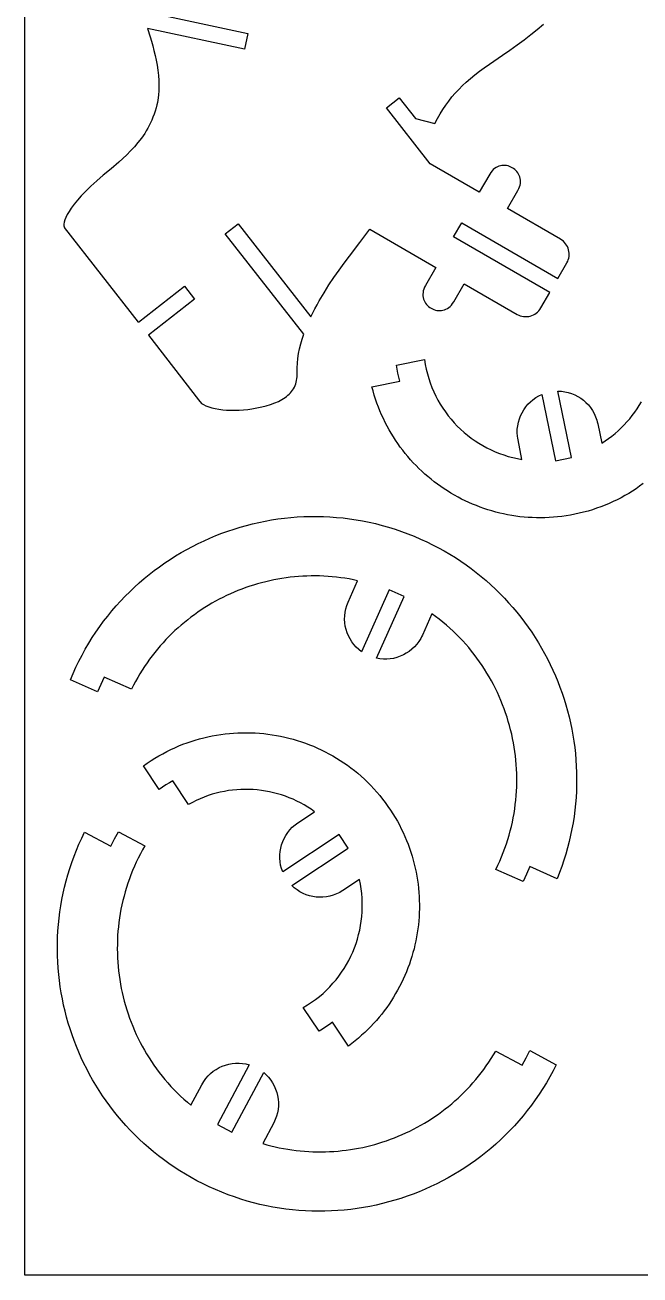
# Model space of a CAD drawing. Extents: x -3005 to 3005, y -2434 to 2434.
# Drawn here: x 60 to 1424, y -2434 to 336 of the extents above; entities that cross this region are included whole.
import ezdxf

# ---------------------------------------------------------------- set-up
doc = ezdxf.new("R2010")
doc.units = 0
doc.header["$MEASUREMENT"] = 0
doc.layers.get('0').update_dxf_attribs({"linetype": 'CONTINUOUS'})

msp = doc.modelspace()

# ---------------------------------------------------------------- linework, layer by layer
for p, q in [((60.1, -2434), (60.1, 2434)), ((316.3, 368.3), (554.5, 317.7)), ((1196, 326.4), (1209.6, 337.8)), ((331.5, 328.2), (337.4, 310)), ((547, 282.4), (331.5, 328.2)), ((337.4, 310), (340.4, 300.3)), ((554.5, 317.7), (547, 282.4)), ((1166.8, 303.6), (1181.7, 315)), ((1181.7, 315), (1196, 326.4)), ((340.4, 300.3), (343.3, 290.1)), ((343.3, 290.1), (346, 279.7)), ((346, 279.7), (348.6, 269)), ((1118.9, 269.2), (1135.4, 280.6)), ((1135.4, 280.6), (1151.3, 292.1)), ((1151.3, 292.1), (1166.8, 303.6)), ((348.6, 269), (350.9, 258.1)), ((350.9, 258.1), (352.9, 247)), ((1078.4, 241.6), (1089.8, 249.6)), ((1089.8, 249.6), (1118.9, 269.2)), ((352.9, 247), (354.6, 235.8)), ((354.6, 235.8), (355.9, 224.6)), ((355.9, 224.6), (356.8, 213.4)), ((1047.7, 217.8), (1057.4, 225.7)), ((1057.4, 225.7), (1067.6, 233.6)), ((1067.6, 233.6), (1078.4, 241.6)), ((356.8, 213.4), (357.1, 202.3)), ((357.1, 202.3), (357, 191.3)), ((1021.8, 193.6), (1030, 201.8)), ((1030, 201.8), (1038.6, 209.8)), ((1038.6, 209.8), (1047.7, 217.8)), ((354.8, 169.9), (353.8, 164.7)), ((356.2, 180.5), (354.8, 169.9)), ((357, 191.3), (356.2, 180.5)), ((861.4, 152.8), (889.8, 174.9)), ((889.8, 174.9), (925.7, 129)), ((993, 158.7), (999.7, 167.8)), ((999.7, 167.8), (1006.7, 176.7)), ((1006.7, 176.7), (1014, 185.3)), ((1014, 185.3), (1021.8, 193.6)), ((348.7, 145.3), (346.4, 138.5)), ((350.8, 152.4), (348.7, 145.3)), ((352.7, 159.6), (350.8, 152.4)), ((353.8, 164.7), (352.7, 159.6)), ((958.5, 28.4), (861.4, 152.8)), ((974.7, 129), (980.6, 139.3)), ((980.6, 139.3), (986.7, 149.2)), ((986.7, 149.2), (993, 158.7)), ((335.5, 113.2), (332.3, 107.3)), ((338.5, 119.2), (335.5, 113.2)), ((341.3, 125.5), (338.5, 119.2)), ((343.9, 131.9), (341.3, 125.5)), ((346.4, 138.5), (343.9, 131.9)), ((925.7, 129), (969.1, 118.2)), ((969.1, 118.2), (974.7, 129)), ((318.4, 85.5), (310.7, 75.5)), ((322.1, 90.7), (318.4, 85.5)), ((325.6, 96.1), (322.1, 90.7)), ((329, 101.6), (325.6, 96.1)), ((332.3, 107.3), (329, 101.6)), ((294.4, 57.1), (285.9, 48.6)), ((302.7, 66.1), (294.4, 57.1)), ((310.7, 75.5), (302.7, 66.1)), ((268.4, 32.6), (250.9, 17.8)), ((277.2, 40.5), (268.4, 32.6)), ((285.9, 48.6), (277.2, 40.5)), ((1067.5, -34.5), (958.5, 28.4)), ((233.8, 3.7), (219.3, -8.8)), ((250.9, 17.8), (233.8, 3.7)), ((1090.7, 5.6), (1067.5, -34.5)), ((1093.1, 9.4), (1090.7, 5.6)), ((1095.7, 12.8), (1093.1, 9.4)), ((1098.6, 15.7), (1095.7, 12.8)), ((1101.5, 18.2), (1098.6, 15.7)), ((1104.6, 20.3), (1101.5, 18.2)), ((1107.8, 22), (1104.6, 20.3)), ((1111.1, 23.3), (1107.8, 22)), ((1114.5, 24.3), (1111.1, 23.3)), ((1117.8, 24.9), (1114.5, 24.3)), ((1121.2, 25.1), (1117.8, 24.9)), ((1124.6, 25), (1121.2, 25.1)), ((1128, 24.6), (1124.6, 25)), ((1131.3, 23.9), (1128, 24.6)), ((1134.5, 22.8), (1131.3, 23.9)), ((1137.6, 21.5), (1134.5, 22.8)), ((1140.6, 20), (1137.6, 21.5)), ((1143.5, 18.2), (1140.6, 20)), ((1146.1, 16.1), (1143.5, 18.2)), ((1148.6, 13.8), (1146.1, 16.1)), ((1150.9, 11.3), (1148.6, 13.8)), ((1152.9, 8.6), (1150.9, 11.3)), ((1154.7, 5.8), (1152.9, 8.6)), ((1156.2, 2.7), (1154.7, 5.8)), ((1157.4, -0.5), (1156.2, 2.7)), ((206.4, -20.6), (195, -31.7)), ((219.3, -8.8), (206.4, -20.6)), ((1153.1, -30.5), (1155.2, -26.4)), ((1155.2, -26.4), (1156.8, -22.5)), ((1156.8, -22.5), (1157.9, -18.6)), ((1158.3, -3.9), (1157.4, -0.5)), ((1157.9, -18.6), (1158.6, -14.7)), ((1158.8, -7.4), (1158.3, -3.9)), ((1158.6, -14.7), (1158.9, -11)), ((1158.9, -11), (1158.8, -7.4)), ((176.4, -51.9), (169, -61)), ((185, -42.2), (176.4, -51.9)), ((195, -31.7), (185, -42.2)), ((1130, -70.5), (1153.1, -30.5)), ((157.8, -77.1), (153.7, -84)), ((162.8, -69.4), (157.8, -77.1)), ((169, -61), (162.8, -69.4)), ((1247.6, -138.5), (1130, -70.5)), ((147.1, -100.8), (146.4, -105)), ((146.4, -105), (146.4, -108.5)), ((146.4, -108.5), (147, -111.2)), ((148.5, -95.9), (147.1, -100.8)), ((150.7, -90.3), (148.5, -95.9)), ((153.7, -84), (150.7, -90.3)), ((504.1, -126.4), (532.5, -104.2)), ((532.5, -104.2), (693.9, -310.7)), ((1010.4, -133.4), (1028.5, -102.1)), ((1028.5, -102.1), (1241.9, -225.3)), ((147, -111.2), (147.5, -112.3)), ((311.6, -322.5), (147.5, -112.3)), ((678.1, -349.1), (504.1, -126.4)), ((802.8, -145.8), (824.9, -116.5)), ((824.9, -116.5), (971.4, -201)), ((1223.8, -256.6), (1010.4, -133.4)), ((1250.9, -140.6), (1247.6, -138.5)), ((779.8, -176), (802.8, -145.8)), ((1253.9, -143), (1250.9, -140.6)), ((1256.6, -145.7), (1253.9, -143)), ((1259, -148.6), (1256.6, -145.7)), ((1261.1, -151.6), (1259, -148.6)), ((1262.9, -154.9), (1261.1, -151.6)), ((1264.4, -158.3), (1262.9, -154.9)), ((1265.5, -161.8), (1264.4, -158.3)), ((1266.3, -165.4), (1265.5, -161.8)), ((1266.7, -169.1), (1266.3, -165.4)), ((756.6, -207.4), (768.2, -191.6)), ((768.2, -191.6), (779.8, -176)), ((1241.9, -225.3), (1261.7, -191)), ((1261.7, -191), (1263.5, -187.5)), ((1263.5, -187.5), (1264.9, -183.9)), ((1264.9, -183.9), (1265.9, -180.3)), ((1265.9, -180.3), (1266.5, -176.5)), ((1266.5, -176.5), (1266.8, -172.8)), ((1266.8, -172.8), (1266.7, -169.1)), ((745.3, -223.5), (756.6, -207.4)), ((971.4, -201), (948.2, -241.1)), ((311.6, -322.5), (413.7, -242.8)), ((413.7, -242.8), (435.9, -271.2)), ((723.2, -257.3), (734.2, -239.9)), ((734.2, -239.9), (745.3, -223.5)), ((944.5, -249.1), (943.4, -253)), ((946.1, -245.1), (944.5, -249.1)), ((948.2, -241.1), (946.1, -245.1)), ((1010.7, -277.2), (1033.8, -237.1)), ((1033.8, -237.1), (1151.4, -305)), ((435.9, -271.2), (333.8, -351)), ((707.7, -283.8), (712.7, -274.9)), ((712.7, -274.9), (723.2, -257.3)), ((942.7, -256.8), (942.5, -260.6)), ((942.5, -260.6), (942.6, -264.2)), ((942.6, -264.2), (943.1, -267.7)), ((943.4, -253), (942.7, -256.8)), ((943.1, -267.7), (943.9, -271.1)), ((943.9, -271.1), (945.1, -274.3)), ((945.1, -274.3), (946.6, -277.3)), ((1204, -290.9), (1223.8, -256.6)), ((693.9, -310.7), (698.3, -301.7)), ((698.3, -301.7), (702.9, -292.8)), ((702.9, -292.8), (707.7, -283.8)), ((946.6, -277.3), (948.4, -280.2)), ((948.4, -280.2), (950.4, -282.9)), ((950.4, -282.9), (952.7, -285.4)), ((952.7, -285.4), (955.2, -287.7)), ((955.2, -287.7), (957.9, -289.7)), ((957.9, -289.7), (960.7, -291.6)), ((960.7, -291.6), (963.7, -293.1)), ((963.7, -293.1), (966.9, -294.4)), ((966.9, -294.4), (970.1, -295.4)), ((970.1, -295.4), (973.4, -296.2)), ((973.4, -296.2), (976.7, -296.6)), ((976.7, -296.6), (980.1, -296.7)), ((980.1, -296.7), (983.5, -296.4)), ((983.5, -296.4), (986.9, -295.9)), ((986.9, -295.9), (990.2, -294.9)), ((990.2, -294.9), (993.5, -293.6)), ((993.5, -293.6), (996.7, -291.9)), ((996.7, -291.9), (999.8, -289.8)), ((999.8, -289.8), (1002.8, -287.3)), ((1002.8, -287.3), (1005.6, -284.4)), ((1005.6, -284.4), (1008.2, -281)), ((1008.2, -281), (1010.7, -277.2)), ((1187.5, -306.2), (1190.8, -304.4)), ((1190.8, -304.4), (1193.9, -302.3)), ((1193.9, -302.3), (1196.8, -299.9)), ((1196.8, -299.9), (1199.4, -297.2)), ((1199.4, -297.2), (1201.9, -294.2)), ((1201.9, -294.2), (1204, -290.9)), ((1151.4, -305), (1154.9, -306.8)), ((1154.9, -306.8), (1158.5, -308.2)), ((1158.5, -308.2), (1162.2, -309.2)), ((1162.2, -309.2), (1165.9, -309.8)), ((1165.9, -309.8), (1169.6, -310.1)), ((1169.6, -310.1), (1173.3, -310)), ((1173.3, -310), (1177, -309.6)), ((1177, -309.6), (1180.6, -308.8)), ((1180.6, -308.8), (1184.1, -307.7)), ((1184.1, -307.7), (1187.5, -306.2)), ((333.8, -351), (444.9, -494.2)), ((671.6, -370.5), (674.6, -359.8)), ((674.6, -359.8), (678.1, -349.1)), ((666.9, -391.9), (669, -381.2)), ((669, -381.2), (671.6, -370.5)), ((663.7, -423.7), (664.2, -413.1)), ((664.2, -413.1), (665.3, -402.5)), ((665.3, -402.5), (666.9, -391.9)), ((884.1, -417.6), (946.1, -405)), ((946.1, -405), (947.8, -415.8)), ((663.8, -434.2), (663.7, -423.7)), ((663.7, -443.3), (663.9, -438.8)), ((663.9, -438.8), (663.8, -434.2)), ((885.6, -426.5), (884.1, -417.6)), ((887.2, -435.4), (885.6, -426.5)), ((889.2, -444.2), (887.2, -435.4)), ((947.8, -415.8), (949.8, -426.4)), ((949.8, -426.4), (952.4, -436.8)), ((952.4, -436.8), (955.3, -447.1)), ((653.5, -473), (655.6, -469.8)), ((655.6, -469.8), (657.4, -466.4)), ((657.4, -466.4), (659, -463)), ((659, -463), (660.4, -459.3)), ((660.4, -459.3), (661.6, -455.6)), ((661.6, -455.6), (662.5, -451.6)), ((662.5, -451.6), (663.2, -447.5)), ((663.2, -447.5), (663.7, -443.3)), ((829.4, -465.5), (891.3, -452.9)), ((831.9, -474.8), (829.4, -465.5)), ((891.3, -452.9), (889.2, -444.2)), ((955.3, -447.1), (958.6, -457.1)), ((958.6, -457.1), (962.4, -467)), ((962.4, -467), (966.5, -476.6)), ((444.9, -494.2), (451.6, -502.7)), ((613.8, -501.4), (622.1, -497.8)), ((622.1, -497.8), (629.9, -493.8)), ((629.9, -493.8), (633.5, -491.6)), ((633.5, -491.6), (636.9, -489.3)), ((636.9, -489.3), (640.2, -486.9)), ((640.2, -486.9), (643.2, -484.4)), ((643.2, -484.4), (646.1, -481.7)), ((646.1, -481.7), (648.8, -478.9)), ((648.8, -478.9), (651.3, -476)), ((651.3, -476), (653.5, -473)), ((834.5, -483.9), (831.9, -474.8)), ((837.4, -492.9), (834.5, -483.9)), ((840.5, -501.8), (837.4, -492.9)), ((966.5, -476.6), (971, -486)), ((971, -486), (975.8, -495.2)), ((975.8, -495.2), (981, -504.2)), ((1180.7, -499), (1186.5, -494.1)), ((1186.5, -494.1), (1192.8, -489.6)), ((1192.8, -489.6), (1199.4, -485.7)), ((1199.4, -485.7), (1206.5, -482.3)), ((1206.5, -482.3), (1236.4, -629.6)), ((1241.8, -475.1), (1249.6, -475.5)), ((1271.8, -622.4), (1241.8, -475.1)), ((1249.6, -475.5), (1257.3, -476.5)), ((1257.3, -476.5), (1264.8, -478.2)), ((1264.8, -478.2), (1272.1, -480.4)), ((1272.1, -480.4), (1279.1, -483.3)), ((1279.1, -483.3), (1285.9, -486.8)), ((1285.9, -486.8), (1292.3, -490.8)), ((1292.3, -490.8), (1298.4, -495.3)), ((1298.4, -495.3), (1304.1, -500.3)), ((451.6, -502.7), (455.6, -505.1)), ((455.6, -505.1), (461.3, -507.8)), ((461.3, -507.8), (467.6, -510.1)), ((467.6, -510.1), (474.6, -512.2)), ((474.6, -512.2), (482.1, -513.9)), ((482.1, -513.9), (490.1, -515.3)), ((490.1, -515.3), (498.5, -516.4)), ((498.5, -516.4), (507.2, -517.1)), ((507.2, -517.1), (516.2, -517.5)), ((516.2, -517.5), (525.5, -517.6)), ((525.5, -517.6), (534.9, -517.3)), ((534.9, -517.3), (544.4, -516.7)), ((544.4, -516.7), (553.9, -515.7)), ((553.9, -515.7), (563.4, -514.3)), ((563.4, -514.3), (574.4, -512.3)), ((574.4, -512.3), (585.1, -510.1)), ((585.1, -510.1), (595.2, -507.5)), ((595.2, -507.5), (604.8, -504.6)), ((604.8, -504.6), (613.8, -501.4)), ((843.7, -510.6), (840.5, -501.8)), ((847.2, -519.2), (843.7, -510.6)), ((850.9, -527.8), (847.2, -519.2)), ((981, -504.2), (986.5, -512.9)), ((986.5, -512.9), (992.4, -521.4)), ((992.4, -521.4), (998.5, -529.6)), ((1159, -529.8), (1162.3, -523)), ((1162.3, -523), (1166.1, -516.4)), ((1166.1, -516.4), (1170.5, -510.2)), ((1170.5, -510.2), (1175.4, -504.4)), ((1175.4, -504.4), (1180.7, -499)), ((1304.1, -500.3), (1309.4, -505.8)), ((1309.4, -505.8), (1314.2, -511.7)), ((1314.2, -511.7), (1318.5, -518.1)), ((1318.5, -518.1), (1322.3, -524.8)), ((1322.3, -524.8), (1325.5, -532)), ((1406.7, -529.4), (1412.1, -522.1)), ((1412.1, -522.1), (1417.3, -514.6)), ((1417.3, -514.6), (1422.2, -506.9)), ((1422.2, -506.9), (1426.9, -499)), ((854.8, -536.2), (850.9, -527.8)), ((858.8, -544.5), (854.8, -536.2)), ((863.1, -552.7), (858.8, -544.5)), ((867.5, -560.8), (863.1, -552.7)), ((998.5, -529.6), (1005, -537.5)), ((1005, -537.5), (1011.8, -545.2)), ((1011.8, -545.2), (1018.8, -552.6)), ((1018.8, -552.6), (1026.2, -559.7)), ((1151.8, -559.5), (1152.6, -551.8)), ((1152.6, -551.8), (1154.1, -544.3)), ((1154.1, -544.3), (1156.3, -536.9)), ((1156.3, -536.9), (1159, -529.8)), ((1325.5, -532), (1328.1, -539.5)), ((1328.1, -539.5), (1329.2, -543.3)), ((1329.2, -543.3), (1330.1, -547.3)), ((1330.1, -547.3), (1338.9, -590.7)), ((1382.4, -556.6), (1388.8, -550.1)), ((1388.8, -550.1), (1395, -543.4)), ((1395, -543.4), (1401, -536.5)), ((1401, -536.5), (1406.7, -529.4)), ((872.1, -568.7), (867.5, -560.8)), ((876.9, -576.5), (872.1, -568.7)), ((881.8, -584.1), (876.9, -576.5)), ((1026.2, -559.7), (1033.8, -566.5)), ((1033.8, -566.5), (1041.6, -573)), ((1041.6, -573), (1049.8, -579.2)), ((1049.8, -579.2), (1058.1, -585.1)), ((1151.6, -567.4), (1151.8, -559.5)), ((1152.2, -575.3), (1151.6, -567.4)), ((1152.7, -579.2), (1152.2, -575.3)), ((1153.4, -583.2), (1152.7, -579.2)), ((1346.7, -585.6), (1354.3, -580.3)), ((1354.3, -580.3), (1361.6, -574.7)), ((1361.6, -574.7), (1368.8, -568.9)), ((1368.8, -568.9), (1375.7, -562.9)), ((1375.7, -562.9), (1382.4, -556.6)), ((887, -591.6), (881.8, -584.1)), ((892.3, -599), (887, -591.6)), ((897.7, -606.3), (892.3, -599)), ((903.4, -613.4), (897.7, -606.3)), ((1058.1, -585.1), (1066.6, -590.6)), ((1066.6, -590.6), (1075.4, -595.8)), ((1075.4, -595.8), (1084.4, -600.7)), ((1084.4, -600.7), (1093.6, -605.2)), ((1093.6, -605.2), (1102.9, -609.4)), ((1102.9, -609.4), (1112.4, -613.2)), ((1162.2, -626.4), (1153.4, -583.2)), ((1338.9, -590.7), (1346.7, -585.6)), ((909.1, -620.3), (903.4, -613.4)), ((915.1, -627.1), (909.1, -620.3)), ((921.1, -633.8), (915.1, -627.1)), ((927.4, -640.3), (921.1, -633.8)), ((1112.4, -613.2), (1122.1, -616.6)), ((1122.1, -616.6), (1131.9, -619.7)), ((1131.9, -619.7), (1141.9, -622.3)), ((1141.9, -622.3), (1152, -624.6)), ((1152, -624.6), (1162.2, -626.4)), ((1236.4, -629.6), (1271.8, -622.4)), ((933.8, -646.6), (927.4, -640.3)), ((940.3, -652.8), (933.8, -646.6)), ((946.9, -658.9), (940.3, -652.8)), ((953.7, -664.7), (946.9, -658.9)), ((960.6, -670.5), (953.7, -664.7)), ((967.7, -676), (960.6, -670.5)), ((974.8, -681.4), (967.7, -676)), ((982.1, -686.6), (974.8, -681.4)), ((989.6, -691.7), (982.1, -686.6)), ((997.1, -696.5), (989.6, -691.7)), ((1415.2, -691.4), (1407.1, -696.6)), ((1423.1, -685.9), (1415.2, -691.4)), ((1430.9, -680.2), (1423.1, -685.9)), ((1004.7, -701.2), (997.1, -696.5)), ((1012.5, -705.8), (1004.7, -701.2)), ((1020.3, -710.1), (1012.5, -705.8)), ((1028.3, -714.3), (1020.3, -710.1)), ((1036.3, -718.2), (1028.3, -714.3)), ((1044.5, -722), (1036.3, -718.2)), ((1364.4, -720), (1355.4, -724.1)), ((1373.2, -715.8), (1364.4, -720)), ((1381.9, -711.3), (1373.2, -715.8)), ((1390.4, -706.6), (1381.9, -711.3)), ((1398.8, -701.7), (1390.4, -706.6)), ((1407.1, -696.6), (1398.8, -701.7)), ((1052.7, -725.6), (1044.5, -722)), ((1061, -729), (1052.7, -725.6)), ((1069.4, -732.3), (1061, -729)), ((1077.9, -735.3), (1069.4, -732.3)), ((1086.5, -738.1), (1077.9, -735.3)), ((1095.2, -740.7), (1086.5, -738.1)), ((1103.9, -743.2), (1095.2, -740.7)), ((1112.7, -745.4), (1103.9, -743.2)), ((1121.5, -747.4), (1112.7, -745.4)), ((1130.4, -749.2), (1121.5, -747.4)), ((1289, -746), (1279, -748.2)), ((1298.8, -743.6), (1289, -746)), ((1308.6, -740.9), (1298.8, -743.6)), ((1318.2, -738), (1308.6, -740.9)), ((1327.7, -734.9), (1318.2, -738)), ((1337.1, -731.5), (1327.7, -734.9)), ((1346.3, -727.9), (1337.1, -731.5)), ((1355.4, -724.1), (1346.3, -727.9)), ((537.3, -776.7), (551, -772.8)), ((551, -772.8), (564.9, -769.3)), ((564.9, -769.3), (578.8, -766.1)), ((578.8, -766.1), (592.8, -763.2)), ((592.8, -763.2), (606.9, -760.7)), ((606.9, -760.7), (621.1, -758.5)), ((621.1, -758.5), (635.4, -756.7)), ((635.4, -756.7), (649.6, -755.2)), ((649.6, -755.2), (664, -754.1)), ((664, -754.1), (678.4, -753.3)), ((678.4, -753.3), (692.8, -752.9)), ((692.8, -752.9), (707.3, -752.9)), ((707.3, -752.9), (721.7, -753.2)), ((721.7, -753.2), (736.2, -753.8)), ((736.2, -753.8), (750.7, -754.9)), ((750.7, -754.9), (765.3, -756.3)), ((765.3, -756.3), (779.8, -758)), ((779.8, -758), (794.3, -760.2)), ((794.3, -760.2), (808.8, -762.7)), ((808.8, -762.7), (823.2, -765.6)), ((823.2, -765.6), (837.7, -768.9)), ((837.7, -768.9), (852.1, -772.6)), ((852.1, -772.6), (866.5, -776.7)), ((1139.4, -750.8), (1130.4, -749.2)), ((1148.5, -752.2), (1139.4, -750.8)), ((1157.5, -753.4), (1148.5, -752.2)), ((1166.7, -754.3), (1157.5, -753.4)), ((1175.9, -755.1), (1166.7, -754.3)), ((1185.1, -755.6), (1175.9, -755.1)), ((1194.3, -755.9), (1185.1, -755.6)), ((1203.7, -756), (1194.3, -755.9)), ((1213, -755.8), (1203.7, -756)), ((1222.3, -755.4), (1213, -755.8)), ((1231.7, -754.8), (1222.3, -755.4)), ((1241.2, -753.9), (1231.7, -754.8)), ((1250.6, -752.9), (1241.2, -753.9)), ((1260, -751.5), (1250.6, -752.9)), ((1269.5, -750), (1260, -751.5)), ((1279, -748.2), (1269.5, -750)), ((457.1, -806.7), (470.1, -800.9)), ((470.1, -800.9), (483.3, -795.4)), ((483.3, -795.4), (496.6, -790.2)), ((496.6, -790.2), (510.1, -785.4)), ((510.1, -785.4), (523.6, -780.9)), ((523.6, -780.9), (537.3, -776.7)), ((866.5, -776.7), (880.8, -781.1)), ((880.8, -781.1), (895, -786)), ((895, -786), (909.2, -791.2)), ((909.2, -791.2), (923.4, -796.8)), ((923.4, -796.8), (937.5, -802.9)), ((937.5, -802.9), (950.9, -809.1)), ((406.4, -833), (418.8, -826)), ((418.8, -826), (431.4, -819.2)), ((431.4, -819.2), (444.2, -812.8)), ((444.2, -812.8), (457.1, -806.7)), ((950.9, -809.1), (964, -815.5)), ((964, -815.5), (977, -822.3)), ((977, -822.3), (989.7, -829.3)), ((989.7, -829.3), (1002.2, -836.6)), ((358.4, -864.2), (370.1, -856)), ((370.1, -856), (382, -848)), ((382, -848), (394.1, -840.4)), ((394.1, -840.4), (406.4, -833)), ((1002.2, -836.6), (1014.4, -844.2)), ((1014.4, -844.2), (1026.4, -852.1)), ((1026.4, -852.1), (1038.2, -860.2)), ((324.4, -890.7), (335.5, -881.6)), ((335.5, -881.6), (346.8, -872.7)), ((346.8, -872.7), (358.4, -864.2)), ((666.8, -885.9), (657.5, -886.7)), ((676.1, -885.3), (666.8, -885.9)), ((685.4, -884.9), (676.1, -885.3)), ((694.7, -884.7), (685.4, -884.9)), ((704, -884.6), (694.7, -884.7)), ((713.4, -884.8), (704, -884.6)), ((722.7, -885.2), (713.4, -884.8)), ((732.1, -885.7), (722.7, -885.2)), ((741.5, -886.5), (732.1, -885.7)), ((1038.2, -860.2), (1049.7, -868.6)), ((1049.7, -868.6), (1060.9, -877.2)), ((1060.9, -877.2), (1071.9, -886.1)), ((1071.9, -886.1), (1082.7, -895.2)), ((292.3, -919.7), (302.8, -909.7)), ((302.8, -909.7), (313.5, -900.1)), ((313.5, -900.1), (324.4, -890.7)), ((541, -913.9), (532.4, -917.2)), ((549.6, -910.7), (541, -913.9)), ((558.4, -907.7), (549.6, -910.7)), ((567.1, -904.9), (558.4, -907.7)), ((576, -902.2), (567.1, -904.9)), ((584.8, -899.8), (576, -902.2)), ((593.8, -897.5), (584.8, -899.8)), ((602.8, -895.4), (593.8, -897.5)), ((611.8, -893.5), (602.8, -895.4)), ((620.9, -891.8), (611.8, -893.5)), ((630, -890.2), (620.9, -891.8)), ((639.1, -888.9), (630, -890.2)), ((648.3, -887.7), (639.1, -888.9)), ((657.5, -886.7), (648.3, -887.7)), ((750.8, -887.4), (741.5, -886.5)), ((760.2, -888.6), (750.8, -887.4)), ((769.6, -890), (760.2, -888.6)), ((778.9, -891.5), (769.6, -890)), ((776.6, -942.6), (797.6, -895.3)), ((788.3, -893.3), (778.9, -891.5)), ((797.6, -895.3), (788.3, -893.3)), ((1082.7, -895.2), (1093.2, -904.6)), ((1093.2, -904.6), (1103.5, -914.1)), ((1103.5, -914.1), (1113.4, -923.9)), ((262.3, -951.2), (272, -940.5)), ((272, -940.5), (282, -929.9)), ((282, -929.9), (292.3, -919.7)), ((482.5, -940.9), (474.4, -945.4)), ((490.6, -936.5), (482.5, -940.9)), ((498.8, -932.3), (490.6, -936.5)), ((507.1, -928.3), (498.8, -932.3)), ((515.5, -924.4), (507.1, -928.3)), ((523.9, -920.7), (515.5, -924.4)), ((532.4, -917.2), (523.9, -920.7)), ((867.7, -915.3), (806.5, -1052.6)), ((839.5, -1067.3), (900.6, -930)), ((900.6, -930), (867.7, -915.3)), ((1113.4, -923.9), (1123.2, -933.9)), ((1123.2, -933.9), (1132.6, -944.1)), ((243.5, -973.6), (252.8, -962.3)), ((252.8, -962.3), (262.3, -951.2)), ((443.2, -965.2), (435.7, -970.6)), ((450.9, -960), (443.2, -965.2)), ((458.6, -955), (450.9, -960)), ((466.5, -950.1), (458.6, -955)), ((474.4, -945.4), (466.5, -950.1)), ((769, -973.1), (769.9, -965.4)), ((769.9, -965.4), (771.4, -957.7)), ((771.4, -957.7), (773.6, -950.1)), ((773.6, -950.1), (775, -946.3)), ((775, -946.3), (776.6, -942.6)), ((962.4, -968.6), (941.3, -1015.9)), ((970.7, -974.7), (962.4, -968.6)), ((1132.6, -944.1), (1141.8, -954.6)), ((1141.8, -954.6), (1150.8, -965.2)), ((1150.8, -965.2), (1159.4, -976)), ((217.4, -1009.1), (225.8, -997)), ((225.8, -997), (234.5, -985.2)), ((234.5, -985.2), (243.5, -973.6)), ((406.5, -993.6), (399.5, -999.7)), ((413.6, -987.6), (406.5, -993.6)), ((420.9, -981.8), (413.6, -987.6)), ((428.2, -976.1), (420.9, -981.8)), ((435.7, -970.6), (428.2, -976.1)), ((768.8, -980.8), (769, -973.1)), ((769.3, -988.4), (768.8, -980.8)), ((770.4, -995.9), (769.3, -988.4)), ((772.2, -1003.3), (770.4, -995.9)), ((978.8, -980.9), (970.7, -974.7)), ((986.8, -987.3), (978.8, -980.9)), ((994.5, -993.8), (986.8, -987.3)), ((1002.1, -1000.5), (994.5, -993.8)), ((1159.4, -976), (1167.8, -987)), ((1167.8, -987), (1175.9, -998.2)), ((201.4, -1034.1), (209.3, -1021.5)), ((209.3, -1021.5), (217.4, -1009.1)), ((379.2, -1019.1), (372.6, -1025.9)), ((385.8, -1012.5), (379.2, -1019.1)), ((392.6, -1006), (385.8, -1012.5)), ((399.5, -999.7), (392.6, -1006)), ((774.5, -1010.6), (772.2, -1003.3)), ((777.4, -1017.6), (774.5, -1010.6)), ((780.9, -1024.3), (777.4, -1017.6)), ((785, -1030.7), (780.9, -1024.3)), ((937.7, -1023.1), (933.5, -1029.9)), ((939.5, -1019.6), (937.7, -1023.1)), ((941.3, -1015.9), (939.5, -1019.6)), ((1009.6, -1007.4), (1002.1, -1000.5)), ((1016.8, -1014.4), (1009.6, -1007.4)), ((1023.9, -1021.5), (1016.8, -1014.4)), ((1030.8, -1028.8), (1023.9, -1021.5)), ((1175.9, -998.2), (1183.7, -1009.5)), ((1183.7, -1009.5), (1191.3, -1021.1)), ((1191.3, -1021.1), (1198.6, -1032.8)), ((186.6, -1060.1), (193.8, -1047)), ((193.8, -1047), (201.4, -1034.1)), ((353.9, -1047), (347.9, -1054.4)), ((360, -1039.8), (353.9, -1047)), ((366.2, -1032.8), (360, -1039.8)), ((372.6, -1025.9), (366.2, -1032.8)), ((789.6, -1036.8), (785, -1030.7)), ((794.7, -1042.5), (789.6, -1036.8)), ((800.4, -1047.8), (794.7, -1042.5)), ((806.5, -1052.6), (800.4, -1047.8)), ((912.1, -1052), (905.7, -1056.2)), ((918.1, -1047.2), (912.1, -1052)), ((923.7, -1042), (918.1, -1047.2)), ((928.8, -1036.2), (923.7, -1042)), ((933.5, -1029.9), (928.8, -1036.2)), ((1037.5, -1036.2), (1030.8, -1028.8)), ((1044, -1043.7), (1037.5, -1036.2)), ((1050.3, -1051.4), (1044, -1043.7)), ((1056.5, -1059.2), (1050.3, -1051.4)), ((1198.6, -1032.8), (1205.6, -1044.6)), ((1205.6, -1044.6), (1212.3, -1056.6)), ((173, -1087), (179.6, -1073.4)), ((179.6, -1073.4), (186.6, -1060.1)), ((330.8, -1077.3), (325.4, -1085.3)), ((336.3, -1069.5), (330.8, -1077.3)), ((342, -1061.9), (336.3, -1069.5)), ((347.9, -1054.4), (342, -1061.9)), ((847.2, -1068.6), (839.5, -1067.3)), ((854.9, -1069.3), (847.2, -1068.6)), ((862.5, -1069.3), (854.9, -1069.3)), ((870.1, -1068.6), (862.5, -1069.3)), ((877.6, -1067.4), (870.1, -1068.6)), ((885, -1065.4), (877.6, -1067.4)), ((892.2, -1062.9), (885, -1065.4)), ((899.1, -1059.9), (892.2, -1062.9)), ((905.7, -1056.2), (899.1, -1059.9)), ((1062.4, -1067.1), (1056.5, -1059.2)), ((1068.2, -1075.1), (1062.4, -1067.1)), ((1073.8, -1083.3), (1068.2, -1075.1)), ((1212.3, -1056.6), (1218.7, -1068.8)), ((1218.7, -1068.8), (1224.8, -1081.1)), ((160.7, -1114.9), (166.7, -1100.9)), ((166.7, -1100.9), (173, -1087)), ((315, -1101.6), (310.1, -1109.9)), ((320.1, -1093.3), (315, -1101.6)), ((325.4, -1085.3), (320.1, -1093.3)), ((1079.2, -1091.5), (1073.8, -1083.3)), ((1084.4, -1099.9), (1079.2, -1091.5)), ((1089.4, -1108.3), (1084.4, -1099.9)), ((1224.8, -1081.1), (1230.7, -1093.5)), ((1230.7, -1093.5), (1236.2, -1106)), ((1236.2, -1106), (1241.5, -1118.7)), ((221.2, -1141.8), (160.7, -1114.9)), ((228.2, -1125.2), (221.2, -1141.8)), ((235.8, -1108.9), (228.2, -1125.2)), ((296.3, -1135.8), (235.8, -1108.9)), ((300.7, -1127), (296.3, -1135.8)), ((305.3, -1118.4), (300.7, -1127)), ((310.1, -1109.9), (305.3, -1118.4)), ((1094.3, -1116.9), (1089.4, -1108.3)), ((1098.9, -1125.5), (1094.3, -1116.9)), ((1103.3, -1134.3), (1098.9, -1125.5)), ((1107.6, -1143.1), (1103.3, -1134.3)), ((1241.5, -1118.7), (1246.4, -1131.5)), ((1246.4, -1131.5), (1251.1, -1144.4)), ((1111.6, -1152), (1107.6, -1143.1)), ((1115.5, -1161), (1111.6, -1152)), ((1119.2, -1170.1), (1115.5, -1161)), ((1251.1, -1144.4), (1255.4, -1157.5)), ((1255.4, -1157.5), (1259.5, -1170.6)), ((1122.6, -1179.2), (1119.2, -1170.1)), ((1125.9, -1188.4), (1122.6, -1179.2)), ((1129, -1197.7), (1125.9, -1188.4)), ((1259.5, -1170.6), (1263.2, -1183.8)), ((1263.2, -1183.8), (1266.6, -1197.1)), ((1131.9, -1207), (1129, -1197.7)), ((1134.5, -1216.4), (1131.9, -1207)), ((1137, -1225.9), (1134.5, -1216.4)), ((1266.6, -1197.1), (1269.7, -1210.5)), ((1269.7, -1210.5), (1272.5, -1224)), ((437.8, -1248.4), (447.1, -1245.8)), ((447.1, -1245.8), (456.5, -1243.3)), ((456.5, -1243.3), (465.9, -1241.1)), ((465.9, -1241.1), (475.3, -1239.2)), ((475.3, -1239.2), (484.8, -1237.5)), ((484.8, -1237.5), (494.2, -1236)), ((494.2, -1236), (503.8, -1234.7)), ((503.8, -1234.7), (513.3, -1233.7)), ((513.3, -1233.7), (522.8, -1233)), ((522.8, -1233), (532.3, -1232.4)), ((532.3, -1232.4), (541.9, -1232.1)), ((541.9, -1232.1), (551.4, -1232.1)), ((551.4, -1232.1), (560.9, -1232.3)), ((560.9, -1232.3), (570.4, -1232.7)), ((570.4, -1232.7), (579.9, -1233.3)), ((579.9, -1233.3), (589.4, -1234.2)), ((589.4, -1234.2), (598.9, -1235.3)), ((598.9, -1235.3), (608.3, -1236.6)), ((608.3, -1236.6), (617.7, -1238.2)), ((617.7, -1238.2), (627, -1239.9)), ((627, -1239.9), (636.3, -1242)), ((636.3, -1242), (645.5, -1244.2)), ((645.5, -1244.2), (654.7, -1246.7)), ((1139.3, -1235.4), (1137, -1225.9)), ((1141.3, -1244.9), (1139.3, -1235.4)), ((1143.2, -1254.5), (1141.3, -1244.9)), ((1272.5, -1224), (1275, -1237.5)), ((1275, -1237.5), (1277.2, -1251.1)), ((365.5, -1278.7), (374.3, -1274.1)), ((374.3, -1274.1), (383.2, -1269.7)), ((383.2, -1269.7), (392.1, -1265.5)), ((392.1, -1265.5), (401.1, -1261.6)), ((401.1, -1261.6), (410.2, -1257.9)), ((410.2, -1257.9), (419.4, -1254.5)), ((419.4, -1254.5), (428.6, -1251.4)), ((428.6, -1251.4), (437.8, -1248.4)), ((654.7, -1246.7), (663.9, -1249.3)), ((663.9, -1249.3), (672.9, -1252.3)), ((672.9, -1252.3), (681.9, -1255.4)), ((681.9, -1255.4), (690.9, -1258.7)), ((690.9, -1258.7), (699.7, -1262.3)), ((699.7, -1262.3), (708.5, -1266.1)), ((708.5, -1266.1), (717.1, -1270.1)), ((717.1, -1270.1), (725.7, -1274.4)), ((1144.8, -1264.1), (1143.2, -1254.5)), ((1146.3, -1273.8), (1144.8, -1264.1)), ((1147.5, -1283.5), (1146.3, -1273.8)), ((1277.2, -1251.1), (1279, -1264.8)), ((1279, -1264.8), (1280.6, -1278.5)), ((323, -1305.7), (331.3, -1299.8)), ((331.3, -1299.8), (339.7, -1294.1)), ((339.7, -1294.1), (348.2, -1288.7)), ((348.2, -1288.7), (356.8, -1283.6)), ((356.8, -1283.6), (365.5, -1278.7)), ((725.7, -1274.4), (734.2, -1278.8)), ((734.2, -1278.8), (742.6, -1283.5)), ((742.6, -1283.5), (750.9, -1288.4)), ((750.9, -1288.4), (759.1, -1293.5)), ((759.1, -1293.5), (767.1, -1298.8)), ((767.1, -1298.8), (775, -1304.3)), ((1148.6, -1293.2), (1147.5, -1283.5)), ((1149.4, -1303), (1148.6, -1293.2)), ((1280.6, -1278.5), (1281.8, -1292.3)), ((1281.8, -1292.3), (1282.6, -1306.1)), ((357.9, -1358.4), (323, -1305.7)), ((775, -1304.3), (782.8, -1310.1)), ((782.8, -1310.1), (790.5, -1316)), ((790.5, -1316), (798.1, -1322.2)), ((798.1, -1322.2), (805.5, -1328.6)), ((805.5, -1328.6), (812.7, -1335.2)), ((1150, -1312.7), (1149.4, -1303)), ((1150.4, -1322.5), (1150, -1312.7)), ((1150.6, -1332.3), (1150.4, -1322.5)), ((1282.6, -1306.1), (1283.2, -1320)), ((1283.2, -1320), (1283.4, -1333.9)), ((365.2, -1353.1), (357.9, -1358.4)), ((372.6, -1348), (365.2, -1353.1)), ((380.2, -1343.1), (372.6, -1348)), ((387.9, -1338.5), (380.2, -1343.1)), ((422.8, -1391.2), (387.9, -1338.5)), ((812.7, -1335.2), (819.8, -1342)), ((819.8, -1342), (826.8, -1349)), ((826.8, -1349), (833.6, -1356.2)), ((833.6, -1356.2), (840.2, -1363.6)), ((1149.9, -1361.8), (1150.4, -1352)), ((1150.4, -1352), (1150.6, -1342.2)), ((1150.6, -1342.2), (1150.6, -1332.3)), ((1283.3, -1347.8), (1282.8, -1361.7)), ((1283.4, -1333.9), (1283.3, -1347.8)), ((439.9, -1382.3), (431.3, -1386.6)), ((448.6, -1378.4), (439.9, -1382.3)), ((457.4, -1374.9), (448.6, -1378.4)), ((466.2, -1371.6), (457.4, -1374.9)), ((475.1, -1368.7), (466.2, -1371.6)), ((484.1, -1366.2), (475.1, -1368.7)), ((493.2, -1364), (484.1, -1366.2)), ((502.2, -1362.1), (493.2, -1364)), ((511.4, -1360.6), (502.2, -1362.1)), ((520.5, -1359.4), (511.4, -1360.6)), ((529.6, -1358.5), (520.5, -1359.4)), ((538.8, -1357.9), (529.6, -1358.5)), ((548, -1357.7), (538.8, -1357.9)), ((557.1, -1357.8), (548, -1357.7)), ((566.2, -1358.2), (557.1, -1357.8)), ((575.3, -1359), (566.2, -1358.2)), ((584.4, -1360), (575.3, -1359)), ((593.4, -1361.4), (584.4, -1360)), ((602.4, -1363.1), (593.4, -1361.4)), ((611.3, -1365.1), (602.4, -1363.1)), ((620.1, -1367.4), (611.3, -1365.1)), ((628.8, -1370), (620.1, -1367.4)), ((637.5, -1372.9), (628.8, -1370)), ((646, -1376.2), (637.5, -1372.9)), ((654.5, -1379.7), (646, -1376.2)), ((662.8, -1383.6), (654.5, -1379.7)), ((671, -1387.7), (662.8, -1383.6)), ((840.2, -1363.6), (846.7, -1371.3)), ((846.7, -1371.3), (853, -1379.1)), ((853, -1379.1), (859.1, -1387.1)), ((1147.3, -1391.3), (1148.4, -1381.5)), ((1148.4, -1381.5), (1149.3, -1371.6)), ((1149.3, -1371.6), (1149.9, -1361.8)), ((1282, -1375.7), (1280.9, -1389.7)), ((1282.8, -1361.7), (1282, -1375.7)), ((431.3, -1386.6), (422.8, -1391.2)), ((665.4, -1431.7), (702.3, -1407.2)), ((679, -1392.1), (671, -1387.7)), ((687, -1396.9), (679, -1392.1)), ((694.7, -1401.9), (687, -1396.9)), ((702.3, -1407.2), (694.7, -1401.9)), ((859.1, -1387.1), (865, -1395.4)), ((865, -1395.4), (870.8, -1403.8)), ((870.8, -1403.8), (876, -1411.9)), ((876, -1411.9), (881, -1420.1)), ((1142.7, -1420.6), (1144.5, -1410.9)), ((1144.5, -1410.9), (1146, -1401.1)), ((1146, -1401.1), (1147.3, -1391.3)), ((1279.4, -1403.6), (1277.6, -1417.6)), ((1280.9, -1389.7), (1279.4, -1403.6)), ((652.9, -1441.6), (658.9, -1436.4)), ((658.9, -1436.4), (662.1, -1434)), ((662.1, -1434), (665.4, -1431.7)), ((881, -1420.1), (885.8, -1428.4)), ((885.8, -1428.4), (890.3, -1436.7)), ((890.3, -1436.7), (894.6, -1445.1)), ((1136.2, -1449.8), (1138.6, -1440.1)), ((1138.6, -1440.1), (1140.8, -1430.4)), ((1140.8, -1430.4), (1142.7, -1420.6)), ((1275.4, -1431.6), (1272.9, -1445.5)), ((1277.6, -1417.6), (1275.4, -1431.6)), ((179.8, -1479.2), (185.8, -1465.9)), ((185.8, -1465.9), (192.1, -1452.6)), ((192.1, -1452.6), (250.5, -1483.7)), ((250.5, -1483.7), (258.7, -1467.6)), ((258.7, -1467.6), (267.4, -1451.8)), ((267.4, -1451.8), (325.9, -1482.9)), ((756.9, -1457.6), (631.5, -1540.6)), ((631.6, -1473.4), (634.7, -1466.4)), ((634.7, -1466.4), (638.4, -1459.7)), ((638.4, -1459.7), (642.6, -1453.3)), ((642.6, -1453.3), (647.5, -1447.3)), ((647.5, -1447.3), (652.9, -1441.6)), ((776.8, -1487.7), (756.9, -1457.6)), ((894.6, -1445.1), (898.7, -1453.6)), ((898.7, -1453.6), (902.6, -1462.2)), ((902.6, -1462.2), (906.2, -1470.8)), ((1130.7, -1469.1), (1133.6, -1459.4)), ((1133.6, -1459.4), (1136.2, -1449.8)), ((1270, -1459.4), (1266.8, -1473.3)), ((1272.9, -1445.5), (1270, -1459.4)), ((169, -1506), (174.2, -1492.6)), ((174.2, -1492.6), (179.8, -1479.2)), ((320.8, -1491.8), (315.9, -1500.8)), ((325.9, -1482.9), (320.8, -1491.8)), ((625.2, -1502.9), (625.8, -1495.4)), ((625.8, -1495.4), (627.1, -1487.9)), ((627.1, -1487.9), (629, -1480.5)), ((629, -1480.5), (631.6, -1473.4)), ((651.5, -1570.6), (776.8, -1487.7)), ((906.2, -1470.8), (909.7, -1479.4)), ((909.7, -1479.4), (912.9, -1488.1)), ((912.9, -1488.1), (915.8, -1496.8)), ((1120.8, -1497.7), (1124.3, -1488.2)), ((1124.3, -1488.2), (1127.6, -1478.6)), ((1127.6, -1478.6), (1130.7, -1469.1)), ((1263.2, -1487.2), (1259.3, -1501.1)), ((1266.8, -1473.3), (1263.2, -1487.2)), ((159.5, -1533.2), (164.1, -1519.6)), ((164.1, -1519.6), (169, -1506)), ((306.9, -1519.1), (302.7, -1528.3)), ((311.3, -1509.9), (306.9, -1519.1)), ((315.9, -1500.8), (311.3, -1509.9)), ((625.2, -1510.5), (625.2, -1502.9)), ((625.8, -1518.1), (625.2, -1510.5)), ((627, -1525.7), (625.8, -1518.1)), ((915.8, -1496.8), (918.6, -1505.6)), ((918.6, -1505.6), (921.1, -1514.5)), ((921.1, -1514.5), (923.4, -1523.3)), ((923.4, -1523.3), (925.5, -1532.2)), ((1108.9, -1525.8), (1113.1, -1516.5)), ((1113.1, -1516.5), (1117.1, -1507.1)), ((1117.1, -1507.1), (1120.8, -1497.7)), ((1255, -1514.9), (1250.4, -1528.6)), ((1259.3, -1501.1), (1255, -1514.9)), ((151.5, -1560.5), (155.4, -1546.8)), ((155.4, -1546.8), (159.5, -1533.2)), ((295, -1546.9), (291.5, -1556.3)), ((298.8, -1537.6), (295, -1546.9)), ((302.7, -1528.3), (298.8, -1537.6)), ((629, -1533.2), (627, -1525.7)), ((631.5, -1540.6), (629, -1533.2)), ((925.5, -1532.2), (927.4, -1541.2)), ((927.4, -1541.2), (929.1, -1550.1)), ((929.1, -1550.1), (930.5, -1559.1)), ((1104.4, -1535.1), (1108.9, -1525.8)), ((1164.9, -1562), (1104.4, -1535.1)), ((1172.5, -1545.6), (1164.9, -1562)), ((1179.5, -1529), (1172.5, -1545.6)), ((1240, -1556), (1179.5, -1529)), ((1245.3, -1542.3), (1240, -1556)), ((1250.4, -1528.6), (1245.3, -1542.3)), ((144.9, -1588), (148, -1574.2)), ((148, -1574.2), (151.5, -1560.5)), ((285.1, -1575.3), (282.3, -1584.8)), ((288.2, -1565.8), (285.1, -1575.3)), ((291.5, -1556.3), (288.2, -1565.8)), ((657.2, -1575.9), (651.5, -1570.6)), ((663.4, -1580.6), (657.2, -1575.9)), ((801.7, -1557.7), (764.9, -1582)), ((803.8, -1567.9), (801.7, -1557.7)), ((805.5, -1578.1), (803.8, -1567.9)), ((806.7, -1588.3), (805.5, -1578.1)), ((930.5, -1559.1), (931.7, -1568.1)), ((931.7, -1568.1), (932.8, -1577)), ((932.8, -1577), (933.6, -1586.1)), ((139.7, -1615.7), (142.1, -1601.8)), ((142.1, -1601.8), (144.9, -1588)), ((277.2, -1604), (275, -1613.7)), ((279.7, -1594.4), (277.2, -1604)), ((282.3, -1584.8), (279.7, -1594.4)), ((669.8, -1584.7), (663.4, -1580.6)), ((676.6, -1588.3), (669.8, -1584.7)), ((683.6, -1591.2), (676.6, -1588.3)), ((690.8, -1593.5), (683.6, -1591.2)), ((698.2, -1595.3), (690.8, -1593.5)), ((705.7, -1596.4), (698.2, -1595.3)), ((713.3, -1596.9), (705.7, -1596.4)), ((720.9, -1596.7), (713.3, -1596.9)), ((728.5, -1596), (720.9, -1596.7)), ((736.1, -1594.5), (728.5, -1596)), ((743.5, -1592.4), (736.1, -1594.5)), ((750.9, -1589.6), (743.5, -1592.4)), ((758, -1586.2), (750.9, -1589.6)), ((761.5, -1584.2), (758, -1586.2)), ((764.9, -1582), (761.5, -1584.2)), ((807.6, -1598.6), (806.7, -1588.3)), ((808, -1608.8), (807.6, -1598.6)), ((933.6, -1586.1), (934.2, -1595.1)), ((934.2, -1595.1), (934.5, -1604.1)), ((934.5, -1604.1), (934.7, -1613.1)), ((135.8, -1643.4), (137.6, -1629.5)), ((137.6, -1629.5), (139.7, -1615.7)), ((271.3, -1633.1), (269.7, -1642.8)), ((273, -1623.4), (271.3, -1633.1)), ((275, -1613.7), (273, -1623.4)), ((807, -1639.5), (807.7, -1629.3)), ((807.7, -1629.3), (808.1, -1619.1)), ((808.1, -1619.1), (808, -1608.8)), ((934.4, -1631.1), (933.9, -1640)), ((934.7, -1622.1), (934.4, -1631.1)), ((934.7, -1613.1), (934.7, -1622.1)), ((133.3, -1671.1), (134.4, -1657.3)), ((134.4, -1657.3), (135.8, -1643.4)), ((268.4, -1652.6), (267.2, -1662.3)), ((269.7, -1642.8), (268.4, -1652.6)), ((802.3, -1669.7), (804.3, -1659.7)), ((804.3, -1659.7), (805.8, -1649.6)), ((805.8, -1649.6), (807, -1639.5)), ((932.4, -1657.9), (931.3, -1666.8)), ((933.3, -1649), (932.4, -1657.9)), ((933.9, -1640), (933.3, -1649)), ((132.1, -1698.9), (132.5, -1685)), ((132.5, -1685), (133.3, -1671.1)), ((265.6, -1681.9), (265.1, -1691.7)), ((266.3, -1672.1), (265.6, -1681.9)), ((267.2, -1662.3), (266.3, -1672.1)), ((794.2, -1699.2), (797.3, -1689.5)), ((797.3, -1689.5), (800, -1679.7)), ((800, -1679.7), (802.3, -1669.7)), ((928.5, -1684.5), (926.8, -1693.3)), ((930, -1675.7), (928.5, -1684.5)), ((931.3, -1666.8), (930, -1675.7)), ((132, -1712.7), (132.1, -1698.9)), ((132.2, -1726.5), (132, -1712.7)), ((264.9, -1701.5), (264.8, -1711.3)), ((264.8, -1711.3), (264.9, -1721.1)), ((265.1, -1691.7), (264.9, -1701.5)), ((786.9, -1718.3), (790.8, -1708.8)), ((790.8, -1708.8), (794.2, -1699.2)), ((922.8, -1710.8), (920.5, -1719.5)), ((924.9, -1702.1), (922.8, -1710.8)), ((926.8, -1693.3), (924.9, -1702.1)), ((132.8, -1740.3), (132.2, -1726.5)), ((133.7, -1754.1), (132.8, -1740.3)), ((264.9, -1721.1), (265.3, -1730.9)), ((265.3, -1730.9), (265.9, -1740.6)), ((265.9, -1740.6), (266.6, -1750.4)), ((773.2, -1745.7), (778.1, -1736.7)), ((778.1, -1736.7), (782.7, -1727.6)), ((782.7, -1727.6), (786.9, -1718.3)), ((912.4, -1745.2), (909.3, -1753.6)), ((915.3, -1736.7), (912.4, -1745.2)), ((918, -1728.1), (915.3, -1736.7)), ((920.5, -1719.5), (918, -1728.1)), ((134.9, -1767.8), (133.7, -1754.1)), ((136.4, -1781.5), (134.9, -1767.8)), ((266.6, -1750.4), (267.6, -1760.1)), ((267.6, -1760.1), (268.8, -1769.8)), ((268.8, -1769.8), (270.2, -1779.4)), ((749.9, -1779.7), (756.2, -1771.5)), ((756.2, -1771.5), (762.2, -1763.1)), ((762.2, -1763.1), (767.9, -1754.5)), ((767.9, -1754.5), (773.2, -1745.7)), ((902.5, -1770.2), (898.8, -1778.5)), ((906, -1761.9), (902.5, -1770.2)), ((909.3, -1753.6), (906, -1761.9)), ((138.3, -1795.2), (136.4, -1781.5)), ((140.5, -1808.7), (138.3, -1795.2)), ((270.2, -1779.4), (271.8, -1789.1)), ((271.8, -1789.1), (273.6, -1798.7)), ((273.6, -1798.7), (275.6, -1808.2)), ((728.7, -1802.7), (736.1, -1795.3)), ((736.1, -1795.3), (743.1, -1787.6)), ((743.1, -1787.6), (749.9, -1779.7)), ((890.8, -1794.6), (886.5, -1802.6)), ((894.9, -1786.6), (890.8, -1794.6)), ((898.8, -1778.5), (894.9, -1786.6)), ((143, -1822.2), (140.5, -1808.7)), ((145.8, -1835.7), (143, -1822.2)), ((275.6, -1808.2), (277.8, -1817.7)), ((277.8, -1817.7), (280.2, -1827.2)), ((280.2, -1827.2), (282.9, -1836.6)), ((695.8, -1829.5), (704.5, -1823.3)), ((704.5, -1823.3), (712.9, -1816.7)), ((712.9, -1816.7), (721, -1809.9)), ((721, -1809.9), (728.7, -1802.7)), ((872.5, -1825.9), (867.5, -1833.5)), ((877.4, -1818.2), (872.5, -1825.9)), ((882, -1810.5), (877.4, -1818.2)), ((886.5, -1802.6), (882, -1810.5)), ((148.9, -1849.1), (145.8, -1835.7)), ((152.3, -1862.4), (148.9, -1849.1)), ((282.9, -1836.6), (285.7, -1846)), ((285.7, -1846), (288.7, -1855.3)), ((288.7, -1855.3), (291.9, -1864.5)), ((677.3, -1841), (686.7, -1835.4)), ((712.2, -1893.8), (677.3, -1841)), ((686.7, -1835.4), (695.8, -1829.5)), ((851.2, -1855.6), (845.4, -1862.7)), ((856.8, -1848.3), (851.2, -1855.6)), ((862.2, -1841), (856.8, -1848.3)), ((867.5, -1833.5), (862.2, -1841)), ((156, -1875.6), (152.3, -1862.4)), ((160.1, -1888.7), (156, -1875.6)), ((291.9, -1864.5), (295.4, -1873.7)), ((295.4, -1873.7), (299, -1882.8)), ((299, -1882.8), (302.8, -1891.8)), ((735, -1879.1), (727.5, -1884.2)), ((742.3, -1873.9), (735, -1879.1)), ((777.2, -1926.5), (742.3, -1873.9)), ((826.8, -1883.3), (820.3, -1889.9)), ((833.2, -1876.6), (826.8, -1883.3)), ((839.4, -1869.7), (833.2, -1876.6)), ((845.4, -1862.7), (839.4, -1869.7)), ((164.4, -1901.7), (160.1, -1888.7)), ((169.1, -1914.6), (164.4, -1901.7)), ((302.8, -1891.8), (306.8, -1900.8)), ((306.8, -1900.8), (311, -1909.6)), ((311, -1909.6), (315.5, -1918.4)), ((719.9, -1889.1), (712.2, -1893.8)), ((727.5, -1884.2), (719.9, -1889.1)), ((799.5, -1908.9), (792.3, -1914.9)), ((806.6, -1902.7), (799.5, -1908.9)), ((813.6, -1896.4), (806.6, -1902.7)), ((820.3, -1889.9), (813.6, -1896.4)), ((174.1, -1927.4), (169.1, -1914.6)), ((179.3, -1940.1), (174.1, -1927.4)), ((315.5, -1918.4), (320.1, -1927.1)), ((320.1, -1927.1), (324.9, -1935.7)), ((324.9, -1935.7), (329.9, -1944.2)), ((784.8, -1920.8), (777.2, -1926.5)), ((792.3, -1914.9), (784.8, -1920.8)), ((1099.1, -1946), (1104.2, -1937.6)), ((1104.2, -1937.6), (1162.6, -1968.6)), ((1171.3, -1952.9), (1179.5, -1936.8)), ((1179.5, -1936.8), (1237.9, -1967.9)), ((184.9, -1952.7), (179.3, -1940.1)), ((190.7, -1965.1), (184.9, -1952.7)), ((196.9, -1977.4), (190.7, -1965.1)), ((329.9, -1944.2), (335.1, -1952.7)), ((335.1, -1952.7), (340.5, -1961)), ((340.5, -1961), (346.1, -1969.2)), ((504.7, -1968.7), (512, -1966.7)), ((512, -1966.7), (519.4, -1965.3)), ((519.4, -1965.3), (527, -1964.5)), ((527, -1964.5), (534.7, -1964.4)), ((534.7, -1964.4), (542.3, -1965)), ((542.3, -1965), (550, -1966.2)), ((550, -1966.2), (557.5, -1968)), ((1083.1, -1970.4), (1088.6, -1962.4)), ((1088.6, -1962.4), (1093.9, -1954.3)), ((1093.9, -1954.3), (1099.1, -1946)), ((1162.6, -1968.6), (1171.3, -1952.9)), ((203.3, -1989.6), (196.9, -1977.4)), ((210.1, -2001.6), (203.3, -1989.6)), ((346.1, -1969.2), (351.9, -1977.3)), ((351.9, -1977.3), (357.8, -1985.2)), ((357.8, -1985.2), (364, -1993.1)), ((364, -1993.1), (370.4, -2000.8)), ((461.1, -1998.8), (466.2, -1992.8)), ((466.2, -1992.8), (471.8, -1987.4)), ((471.8, -1987.4), (477.7, -1982.6)), ((477.7, -1982.6), (484, -1978.2)), ((484, -1978.2), (490.6, -1974.5)), ((557.5, -1968), (487, -2100.7)), ((490.6, -1974.5), (497.5, -1971.3)), ((497.5, -1971.3), (504.7, -1968.7)), ((518.8, -2117.7), (589.4, -1985)), ((589.4, -1985), (595.2, -1990.2)), ((595.2, -1990.2), (600.4, -1995.9)), ((1059.6, -2000.9), (1065.7, -1993.5)), ((1065.7, -1993.5), (1071.6, -1986)), ((1071.6, -1986), (1077.4, -1978.3)), ((1077.4, -1978.3), (1083.1, -1970.4)), ((1231, -1981.5), (1223.7, -1994.8)), ((1237.9, -1967.9), (1231, -1981.5)), ((217.1, -2013.5), (210.1, -2001.6)), ((224.4, -2025.2), (217.1, -2013.5)), ((370.4, -2000.8), (376.9, -2008.4)), ((376.9, -2008.4), (383.7, -2015.9)), ((383.7, -2015.9), (390.6, -2023.3)), ((428.1, -2057.9), (452.4, -2012.2)), ((452.4, -2012.2), (454.4, -2008.6)), ((454.4, -2008.6), (456.5, -2005.2)), ((456.5, -2005.2), (461.1, -1998.8)), ((600.4, -1995.9), (605.1, -2001.9)), ((605.1, -2001.9), (609.3, -2008.3)), ((609.3, -2008.3), (612.9, -2015)), ((612.9, -2015), (615.9, -2022)), ((615.9, -2022), (618.4, -2029.2)), ((1033.9, -2028.9), (1040.6, -2022.1)), ((1040.6, -2022.1), (1047, -2015.2)), ((1047, -2015.2), (1053.4, -2008.1)), ((1053.4, -2008.1), (1059.6, -2000.9)), ((1208.3, -2020.8), (1200.2, -2033.4)), ((1216.2, -2007.9), (1208.3, -2020.8)), ((1223.7, -1994.8), (1216.2, -2007.9)), ((232, -2036.8), (224.4, -2025.2)), ((239.9, -2048.2), (232, -2036.8)), ((248, -2059.4), (239.9, -2048.2)), ((390.6, -2023.3), (397.7, -2030.5)), ((397.7, -2030.5), (405, -2037.6)), ((405, -2037.6), (412.5, -2044.5)), ((412.5, -2044.5), (420.2, -2051.3)), ((618.4, -2029.2), (620.2, -2036.5)), ((620.2, -2036.5), (621.4, -2044)), ((621.4, -2044), (622, -2051.6)), ((1006.3, -2054.3), (1013.4, -2048.2)), ((1013.4, -2048.2), (1020.3, -2041.9)), ((1020.3, -2041.9), (1027.2, -2035.5)), ((1027.2, -2035.5), (1033.9, -2028.9)), ((1191.7, -2045.7), (1183, -2057.7)), ((1200.2, -2033.4), (1191.7, -2045.7)), ((256.5, -2070.4), (248, -2059.4)), ((265.2, -2081.3), (256.5, -2070.4)), ((420.2, -2051.3), (428.1, -2057.9)), ((619.9, -2074.5), (617.8, -2082.1)), ((621.2, -2066.9), (619.9, -2074.5)), ((622, -2059.3), (621.2, -2066.9)), ((622, -2051.6), (622, -2059.3)), ((969.2, -2082.6), (976.8, -2077.2)), ((976.8, -2077.2), (984.3, -2071.8)), ((984.3, -2071.8), (991.7, -2066.1)), ((991.7, -2066.1), (999.1, -2060.3)), ((999.1, -2060.3), (1006.3, -2054.3)), ((1174, -2069.4), (1164.8, -2080.9)), ((1183, -2057.7), (1174, -2069.4)), ((274.2, -2091.9), (265.2, -2081.3)), ((283.5, -2102.4), (274.2, -2091.9)), ((293.1, -2112.7), (283.5, -2102.4)), ((487, -2100.7), (518.8, -2117.7)), ((611.6, -2096.8), (587.3, -2142.6)), ((613.4, -2093.2), (611.6, -2096.8)), ((615, -2089.5), (613.4, -2093.2)), ((617.8, -2082.1), (615, -2089.5)), ((929.6, -2106.6), (937.7, -2102.1)), ((937.7, -2102.1), (945.7, -2097.5)), ((945.7, -2097.5), (953.6, -2092.7)), ((953.6, -2092.7), (961.4, -2087.7)), ((961.4, -2087.7), (969.2, -2082.6)), ((1145.5, -2103.1), (1135.5, -2113.7)), ((1155.3, -2092.1), (1145.5, -2103.1)), ((1164.8, -2080.9), (1155.3, -2092.1)), ((302.9, -2122.7), (293.1, -2112.7)), ((313, -2132.6), (302.9, -2122.7)), ((323.3, -2142.2), (313, -2132.6)), ((870.8, -2133.2), (879.4, -2129.9)), ((879.4, -2129.9), (887.9, -2126.4)), ((887.9, -2126.4), (896.4, -2122.8)), ((896.4, -2122.8), (904.8, -2119)), ((904.8, -2119), (913.2, -2115.1)), ((913.2, -2115.1), (921.4, -2110.9)), ((921.4, -2110.9), (929.6, -2106.6)), ((1125.2, -2124.1), (1114.7, -2134.1)), ((1135.5, -2113.7), (1125.2, -2124.1)), ((334, -2151.6), (323.3, -2142.2)), ((344.9, -2160.7), (334, -2151.6)), ((356, -2169.7), (344.9, -2160.7)), ((587.3, -2142.6), (596.4, -2145.2)), ((596.4, -2145.2), (605.6, -2147.6)), ((605.6, -2147.6), (614.9, -2149.8)), ((614.9, -2149.8), (624.1, -2151.8)), ((624.1, -2151.8), (633.4, -2153.6)), ((633.4, -2153.6), (642.7, -2155.2)), ((642.7, -2155.2), (652, -2156.6)), ((652, -2156.6), (661.3, -2157.9)), ((661.3, -2157.9), (670.6, -2158.9)), ((670.6, -2158.9), (679.9, -2159.7)), ((679.9, -2159.7), (689.2, -2160.3)), ((689.2, -2160.3), (698.5, -2160.7)), ((698.5, -2160.7), (707.8, -2161)), ((726.4, -2160.9), (735.7, -2160.5)), ((735.7, -2160.5), (744.9, -2160)), ((744.9, -2160), (754.2, -2159.3)), ((754.2, -2159.3), (763.4, -2158.4)), ((763.4, -2158.4), (772.5, -2157.3)), ((772.5, -2157.3), (781.7, -2156)), ((781.7, -2156), (790.8, -2154.5)), ((790.8, -2154.5), (799.8, -2152.9)), ((799.8, -2152.9), (808.9, -2151.1)), ((808.9, -2151.1), (817.9, -2149)), ((817.9, -2149), (826.8, -2146.8)), ((826.8, -2146.8), (835.7, -2144.5)), ((835.7, -2144.5), (844.6, -2141.9)), ((844.6, -2141.9), (853.4, -2139.2)), ((853.4, -2139.2), (862.1, -2136.3)), ((862.1, -2136.3), (870.8, -2133.2)), ((1093.1, -2153.4), (1082, -2162.6)), ((1104, -2143.9), (1093.1, -2153.4)), ((1114.7, -2134.1), (1104, -2143.9)), ((367.4, -2178.3), (356, -2169.7)), ((379.1, -2186.8), (367.4, -2178.3)), ((391.1, -2194.9), (379.1, -2186.8)), ((707.8, -2161), (717.1, -2161)), ((717.1, -2161), (726.4, -2160.9)), ((1047.3, -2188.5), (1035.4, -2196.5)), ((1059.1, -2180.2), (1047.3, -2188.5)), ((1070.6, -2171.5), (1059.1, -2180.2)), ((1082, -2162.6), (1070.6, -2171.5)), ((403.2, -2202.8), (391.1, -2194.9)), ((415.7, -2210.5), (403.2, -2202.8)), ((428.4, -2217.9), (415.7, -2210.5)), ((1011, -2211.6), (998.6, -2218.7)), ((1023.3, -2204.2), (1011, -2211.6)), ((1035.4, -2196.5), (1023.3, -2204.2)), ((441.3, -2225), (428.4, -2217.9)), ((455, -2232), (441.3, -2225)), ((468.7, -2238.6), (455, -2232)), ((482.5, -2244.8), (468.7, -2238.6)), ((960.3, -2238.1), (947.3, -2243.9)), ((973.2, -2231.9), (960.3, -2238.1)), ((986, -2225.5), (973.2, -2231.9)), ((998.6, -2218.7), (986, -2225.5)), ((496.4, -2250.6), (482.5, -2244.8)), ((510.3, -2256.1), (496.4, -2250.6)), ((524.4, -2261.1), (510.3, -2256.1)), ((538.5, -2265.8), (524.4, -2261.1)), ((552.7, -2270.1), (538.5, -2265.8)), ((566.9, -2274), (552.7, -2270.1)), ((880.2, -2268.3), (866.5, -2272.2)), ((893.8, -2264.1), (880.2, -2268.3)), ((907.4, -2259.5), (893.8, -2264.1)), ((920.8, -2254.7), (907.4, -2259.5)), ((934.1, -2249.5), (920.8, -2254.7)), ((947.3, -2243.9), (934.1, -2249.5)), ((581.2, -2277.5), (566.9, -2274)), ((595.5, -2280.7), (581.2, -2277.5)), ((609.9, -2283.5), (595.5, -2280.7)), ((624.2, -2285.9), (609.9, -2283.5)), ((638.6, -2287.9), (624.2, -2285.9)), ((653.1, -2289.6), (638.6, -2287.9)), ((667.5, -2290.9), (653.1, -2289.6)), ((681.9, -2291.9), (667.5, -2290.9)), ((696.3, -2292.5), (681.9, -2291.9)), ((710.7, -2292.7), (696.3, -2292.5)), ((725.1, -2292.6), (710.7, -2292.7)), ((739.5, -2292.1), (725.1, -2292.6)), ((753.8, -2291.3), (739.5, -2292.1)), ((768.1, -2290.1), (753.8, -2291.3)), ((782.3, -2288.5), (768.1, -2290.1)), ((796.5, -2286.7), (782.3, -2288.5)), ((810.7, -2284.5), (796.5, -2286.7)), ((824.7, -2281.9), (810.7, -2284.5)), ((838.7, -2279), (824.7, -2281.9)), ((852.6, -2275.8), (838.7, -2279)), ((866.5, -2272.2), (852.6, -2275.8)), ((3004.9, -2434), (60.1, -2434))]:
    msp.add_line(p, q)

doc.saveas('drawing.dxf')
